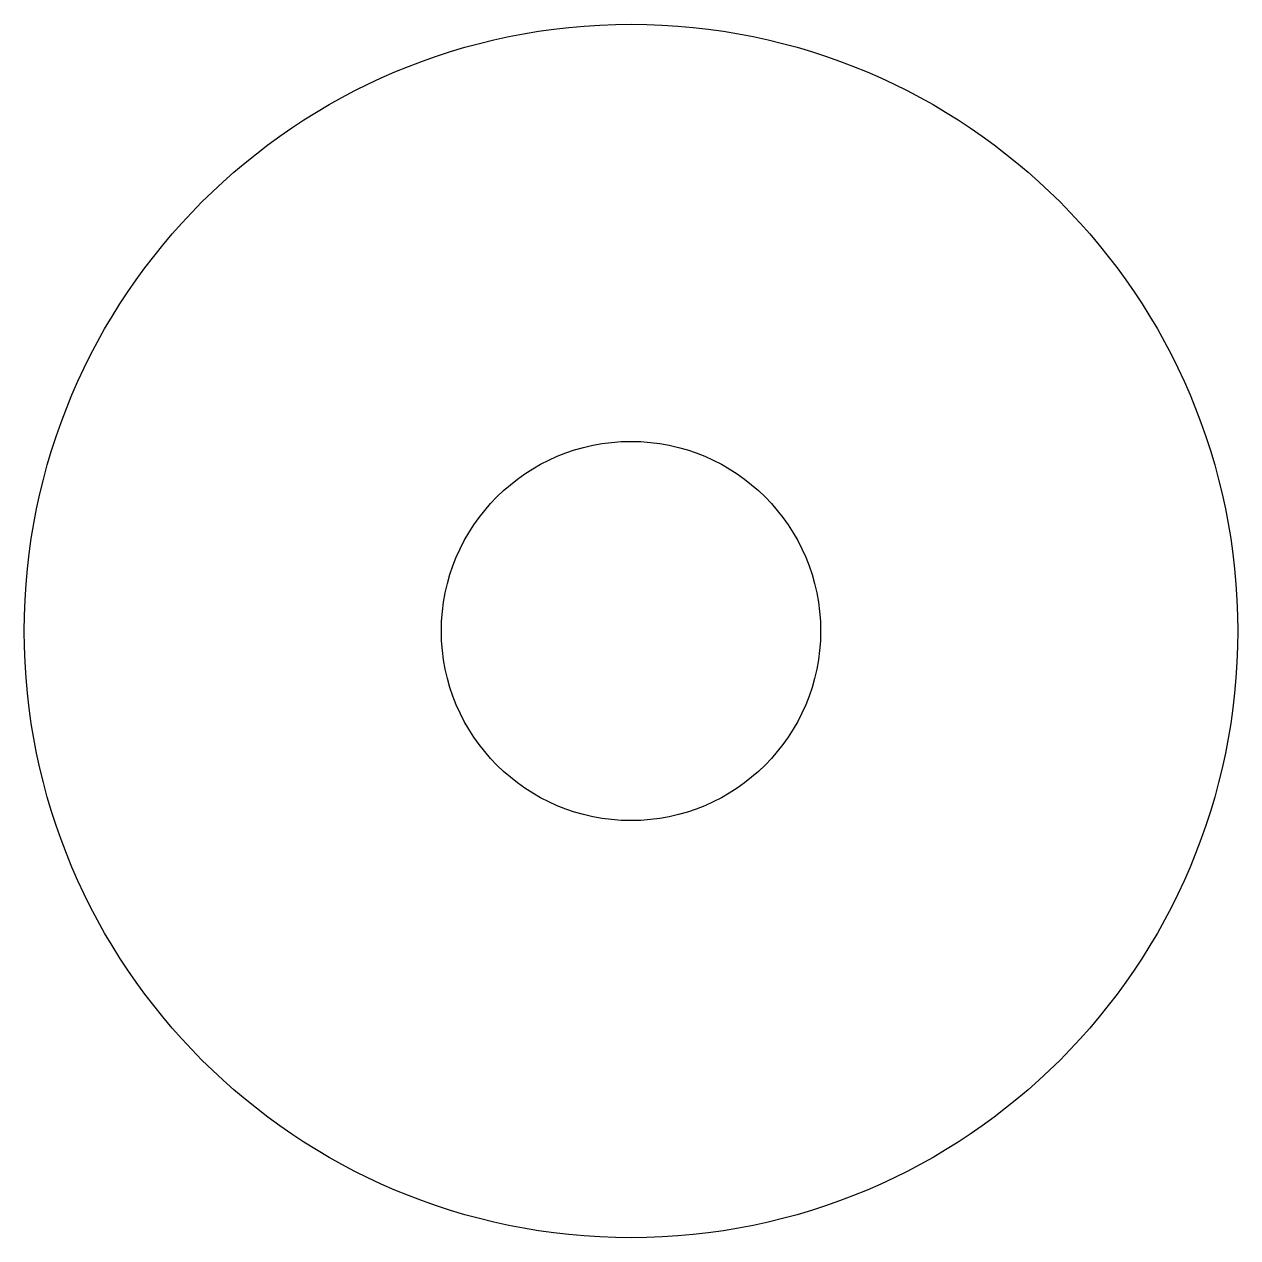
# Model space of a CAD drawing. Header units: millimetres. Extents: x 2814.23 to 2820.63, y 1931.38 to 1937.78.
import ezdxf

# ---------------------------------------------------------------- set-up
doc = ezdxf.new("R2010")
doc.units = ezdxf.units.MM

msp = doc.modelspace()

# ---------------------------------------------------------------- linework, layer by layer
for radius in [3.2, 1]:
    msp.add_circle((2817.4272, 1934.5813), radius)

doc.saveas('drawing.dxf')
